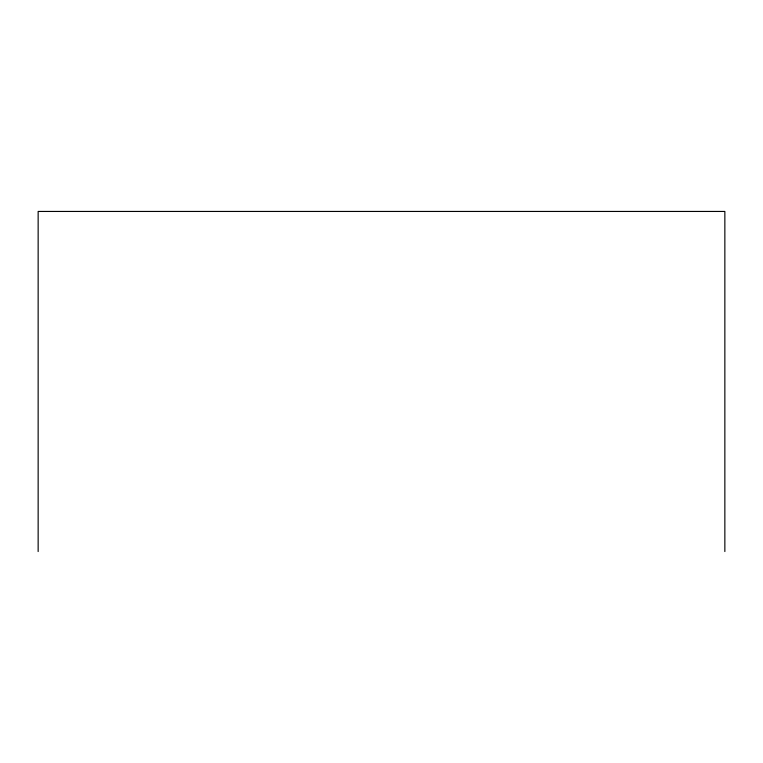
<?xml version="1.0" encoding="UTF-8"?>
<svg xmlns="http://www.w3.org/2000/svg" width="763" height="763" viewBox="0 0 763 763"><rect width="100%" height="100%" fill="white"/><g stroke="black" fill="none" stroke-linecap="round" stroke-linejoin="round"><path stroke-width="1.14" d="M724.85 551.554L724.85 211.446L38.15 211.446L38.15 551.554"/></g></svg>
